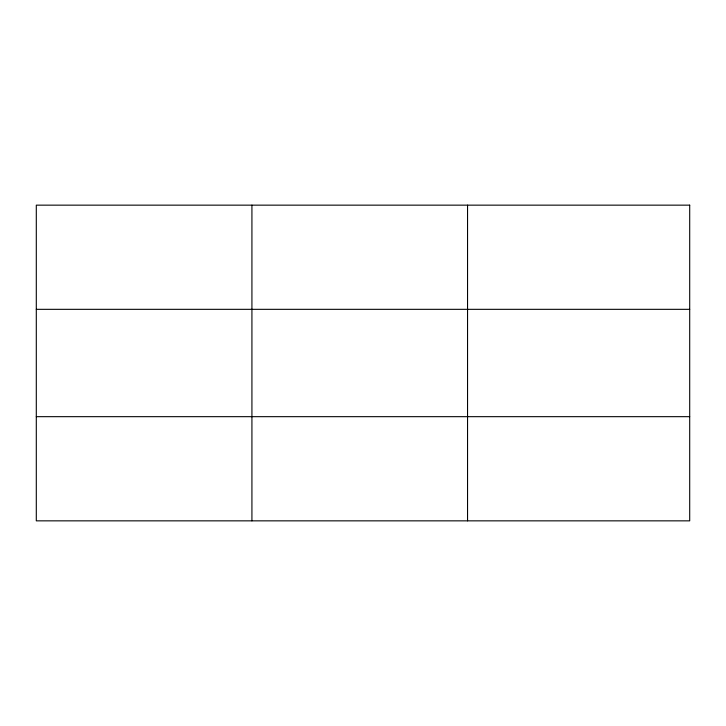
<?xml version="1.0" encoding="UTF-8"?>
<svg xmlns="http://www.w3.org/2000/svg" width="726" height="726" viewBox="0 0 726 726"><rect width="100%" height="100%" fill="white"/><g stroke="black" fill="none" stroke-linecap="round" stroke-linejoin="round"><path stroke-width="1.09" d="M251.922 205.149L251.922 520.851M467.544 205.149L467.544 520.851M36.3 309.33L689.7 309.33M36.3 416.67L689.7 416.67M689.7 205.149L689.7 520.851L36.3 520.851L36.3 205.149L689.7 205.149"/></g></svg>
